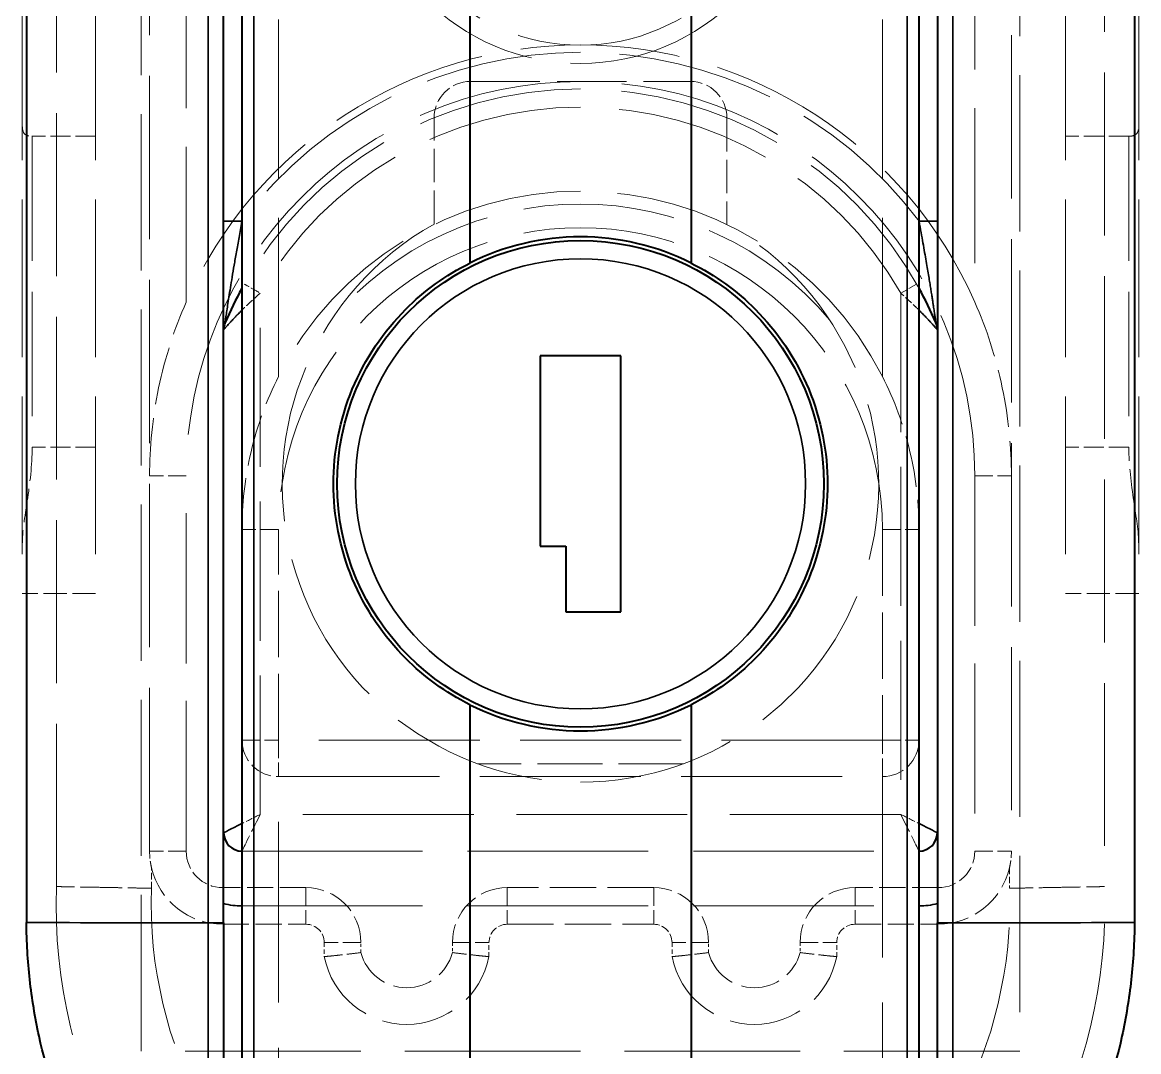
# Model space of a CAD drawing. Header units: millimetres. Extents: x 0 to 2523, y 0 to 1782.
# Drawn here: x 228.17 to 273.92, y 1430.69 to 1472.89 of the extents above; entities that cross this region are included whole.
import ezdxf

# ---------------------------------------------------------------- set-up
doc = ezdxf.new("R2010")
doc.units = ezdxf.units.MM
doc.header["$LTSCALE"] = 3
doc.linetypes.add('DASHED', pattern=[0.2067, 0.1654, -0.0413])
for name, color, linetype, lineweight in [('가려진 것(ISO)', 2, 'DASHED', 18), ('가려진 좁은 것(ISO)', 2, 'DASHED', 18), ('가시적인 것(ISO)', 3, 'Continuous', 40), ('가시적인 좁은 것(ISO)', 3, 'Continuous', 35)]:
    doc.layers.add(name, color=color, linetype=linetype, lineweight=lineweight)

msp = doc.modelspace()

# ---------------------------------------------------------------- linework, layer by layer
at = {"layer": '가려진 것(ISO)', "ltscale": 12.901145}
for p, q in [((233.0444, 1430.715), (233.0444, 1574.715)), ((269.0444, 1574.715), (269.0444, 1430.715))]:
    msp.add_line(p, q, dxfattribs=at)
at = {"layer": '가려진 것(ISO)', "ltscale": 13.453591}
for p, q in [((229.5644, 1437.457), (229.5644, 1570.9381)), ((272.5244, 1570.9381), (272.5244, 1437.457))]:
    msp.add_line(p, q, dxfattribs=at)
at = {"layer": '가려진 것(ISO)', "ltscale": 13.48312}
for p, q in [((233.3845, 1438.9126), (233.3845, 1555.965)), ((268.7044, 1555.965), (268.7044, 1438.9126))]:
    msp.add_line(p, q, dxfattribs=at)
at = {"layer": '가려진 것(ISO)', "ltscale": 13.025194}
for p, q in [((228.1694, 1554.465), (228.1694, 1449.465)), ((231.1694, 1554.465), (231.1694, 1449.465)), ((270.9194, 1554.465), (270.9194, 1449.465)), ((273.9194, 1554.465), (273.9194, 1449.465))]:
    msp.add_line(p, q, dxfattribs=at)
at = {"layer": '가려진 것(ISO)', "ltscale": 5.71399}
msp.add_line((246.5444, 1470.465), (255.5444, 1470.465), dxfattribs=at)
at = {"layer": '가려진 것(ISO)', "ltscale": 2.760872}
for p, q in [((245.0444, 1464.6163), (245.0444, 1468.965)), ((257.0444, 1468.965), (257.0444, 1464.6163))]:
    msp.add_line(p, q, dxfattribs=at)
at = {"layer": '가려진 것(ISO)', "ltscale": 10.2806}
for p, q in [((228.5713, 1468.215), (228.5713, 1455.465)), ((273.5175, 1468.215), (273.5175, 1455.465))]:
    msp.add_line(p, q, dxfattribs=at)
at = {"layer": '가려진 것(ISO)', "ltscale": 1.649416}
for p, q in [((231.1694, 1468.215), (228.5713, 1468.215)), ((273.5175, 1468.215), (270.9194, 1468.215))]:
    msp.add_line(p, q, dxfattribs=at)
at = {"layer": '가려진 것(ISO)', "ltscale": 1.904597}
for p, q in [((231.1694, 1449.465), (228.1694, 1449.465)), ((273.9194, 1449.465), (270.9194, 1449.465))]:
    msp.add_line(p, q, dxfattribs=at)
at = {"layer": '가려진 것(ISO)', "ltscale": 13.304306}
msp.add_line((238.6694, 1441.965), (263.4194, 1441.965), dxfattribs=at)
at = {"layer": '가려진 것(ISO)', "ltscale": 14.916949}
msp.add_line((237.1694, 1438.9134), (264.9194, 1438.9134), dxfattribs=at)
at = {"layer": '가려진 것(ISO)', "ltscale": 0.531622}
for p, q in [((233.4644, 1437.3871), (233.4644, 1438.2246)), ((268.6244, 1438.2246), (268.6244, 1437.3871))]:
    msp.add_line(p, q, dxfattribs=at)
at = {"layer": '가려진 것(ISO)', "ltscale": 2.164878}
for p, q in [((236.3845, 1435.9126), (239.7944, 1435.9126)), ((262.2944, 1435.9126), (265.7044, 1435.9126))]:
    msp.add_line(p, q, dxfattribs=at)
at = {"layer": '가려진 것(ISO)', "ltscale": 3.809293}
msp.add_line((248.0444, 1435.9126), (254.0444, 1435.9126), dxfattribs=at)
at = {"layer": '가려진 것(ISO)', "ltscale": 0.366845}
for p, q in [((240.5444, 1435.1626), (240.5444, 1434.5846)), ((247.2944, 1434.5846), (247.2944, 1435.1626)), ((254.7944, 1435.1626), (254.7944, 1434.5846)), ((261.5444, 1434.5846), (261.5444, 1435.1626))]:
    msp.add_line(p, q, dxfattribs=at)
at = {"layer": '가려진 것(ISO)', "ltscale": 14.513788}
msp.add_line((269.0444, 1430.715), (233.0444, 1430.715), dxfattribs=at)
at = {"layer": '가려진 것(ISO)', "ltscale": 13.027546}
msp.add_circle((251.0444, 1480.2), 9, dxfattribs=at)
at = {"layer": '가려진 것(ISO)', "ltscale": 13.164933}
msp.add_arc((251.0444, 1454.2971), 17.66, 23.78546, 156.21454, dxfattribs=at)
at = {"layer": '가려진 것(ISO)', "ltscale": 1.495845}
for centre, start, end in [((246.5444, 1468.965), 90, 180), ((255.5444, 1468.965), 0, 90)]:
    msp.add_arc(centre, 1.5, start, end, dxfattribs=at)
at = {"layer": '가려진 것(ISO)', "ltscale": 13.620934}
msp.add_arc((251.0444, 1454.2971), 15.86, 28.97339, 151.02661, dxfattribs=at)
at = {"layer": '가려진 것(ISO)', "ltscale": 12.323392}
msp.add_arc((251.0444, 1452.09), 13.875, 26.88805, 153.11195, dxfattribs=at)
at = {"layer": '가려진 것(ISO)', "ltscale": 12.955364}
msp.add_arc((251.0444, 1453.965), 12.225, 119.39302, 60.60698, dxfattribs=at)
at = {"layer": '가려진 것(ISO)', "ltscale": 1.818979}
for centre, start, end in [((238.6694, 1443.465), 180, 270), ((263.4194, 1443.465), 270, 0)]:
    msp.add_arc(centre, 1.5, start, end, dxfattribs=at)
at = {"layer": '가려진 것(ISO)', "ltscale": 2.551056}
for centre, start, end in [((236.3845, 1438.9126), 193.25787, 270), ((265.7044, 1438.9126), 270, 346.74213)]:
    msp.add_arc(centre, 3, start, end, dxfattribs=at)
at = {"layer": '가려진 것(ISO)', "ltscale": 12.361229}
msp.add_arc((251.0444, 1436.724), 21.4925, 178.04579, 1.95421, dxfattribs=at)
at = {"layer": '가려진 것(ISO)', "ltscale": 13.0382}
msp.add_arc((251.0444, 1436.724), 17.5925, 177.84, 2.16, dxfattribs=at)
at = {"layer": '가려진 것(ISO)', "ltscale": 0.747873}
for centre, start, end in [((239.7944, 1435.1626), 0, 90), ((248.0444, 1435.1626), 90, 180), ((254.0444, 1435.1626), 0, 90), ((262.2944, 1435.1626), 90, 180)]:
    msp.add_arc(centre, 0.75, start, end, dxfattribs=at)
at = {"layer": '가려진 것(ISO)', "ltscale": 6.012247}
for centre in [(243.9194, 1435.2486), (258.1694, 1435.2486)]:
    msp.add_arc(centre, 3.4397, 191.12991, 348.87009, dxfattribs=at)
at = {"layer": '가려진 것(ISO)', "ltscale": 1.041479}
for points in [[(228.1694, 1468.6169), (228.1694, 1468.6068), (228.1696, 1468.5968), (228.1737, 1468.466), (228.2043, 1468.3656), (228.34, 1468.2405), (228.4457, 1468.215), (228.5713, 1468.215)], [(273.5175, 1468.215), (273.5276, 1468.215), (273.5375, 1468.2151), (273.6684, 1468.2193), (273.7687, 1468.2499), (273.8939, 1468.3855), (273.9194, 1468.4912), (273.9194, 1468.6169)]]:
    msp.add_open_spline(points, degree=3, knots=[0.20152866, 0.20152866, 0.20152866, 0.20152866, 0.20551375, 0.20551375, 0.2557879, 0.2557879, 0.30606206, 0.30606206, 0.30606206, 0.30606206], dxfattribs=at)
at = {"layer": '가려진 것(ISO)', "ltscale": 4.766037}
for points, knots in [([(233.3845, 1454.2971), (233.3845, 1455.437), (233.5014, 1456.6804), (234.0123, 1459.1288), (234.4056, 1460.3332), (234.8845, 1461.4196)], [-1.43309057, -1.43309057, -1.43309057, -1.43309057, -1.19562768, -1.19562768, -0.95816479, -0.95816479, -0.95816479, -0.95816479]), ([(267.2044, 1461.4196), (267.6832, 1460.3332), (268.0765, 1459.1288), (268.5874, 1456.6804), (268.7044, 1455.437), (268.7044, 1454.2971)], [-0.47492577, -0.47492577, -0.47492577, -0.47492577, -0.23746289, -0.23746289, 0, 0, 0, 0])]:
    msp.add_open_spline(points, degree=3, knots=knots, dxfattribs=at)
at = {"layer": '가려진 것(ISO)', "ltscale": 0.175755}
msp.add_open_spline([(236.4194, 1460.2896), (236.4194, 1460.3057), (236.4194, 1460.331), (236.4194, 1460.3679)], degree=3, dxfattribs=at)
at = {"layer": '가려진 것(ISO)', "ltscale": 4.259145}
for points, knots in [([(237.1694, 1452.09), (237.1694, 1453.1012), (237.2864, 1454.2019), (237.7962, 1456.3595), (238.188, 1457.4155), (238.6694, 1458.3649)], [0, 0, 0, 0, 0.21288965, 0.21288965, 0.42577929, 0.42577929, 0.42577929, 0.42577929]), ([(263.4194, 1458.3649), (263.9008, 1457.4155), (264.2927, 1456.3595), (264.8025, 1454.2019), (264.9194, 1453.1012), (264.9194, 1452.09)], [0.87117261, 0.87117261, 0.87117261, 0.87117261, 1.08406226, 1.08406226, 1.2969519, 1.2969519, 1.2969519, 1.2969519])]:
    msp.add_open_spline(points, degree=3, knots=knots, dxfattribs=at)
at = {"layer": '가려진 것(ISO)', "ltscale": 2.766944}
msp.add_open_spline([(228.5713, 1455.465), (228.5713, 1454.7381), (228.4793, 1453.973), (228.2718, 1452.6114), (228.1698, 1452.0047), (228.1694, 1451.4963)], degree=3, knots=[1.22288463, 1.22288463, 1.22288463, 1.22288463, 1.3682602, 1.3682602, 1.50283407, 1.50283407, 1.50283407, 1.50283407], dxfattribs=at)
at = {"layer": '가려진 것(ISO)', "ltscale": 2.766941}
msp.add_open_spline([(273.9194, 1451.4963), (273.919, 1452.002), (273.8183, 1452.604), (273.6108, 1453.9639), (273.5175, 1454.7334), (273.5175, 1455.465)], degree=3, knots=[-0.89271233, -0.89271233, -0.89271233, -0.89271233, -0.7589759, -0.7589759, -0.61266995, -0.61266995, -0.61266995, -0.61266995], dxfattribs=at)
at = {"layer": '가려진 것(ISO)', "ltscale": 0.623988}
msp.add_open_spline([(233.3845, 1438.9126), (233.3845, 1438.7934), (233.3937, 1438.6538), (233.4139, 1438.4892), (233.424, 1438.4251), (233.4404, 1438.334), (233.4489, 1438.2933), (233.461, 1438.2386), (233.4631, 1438.2302), (233.4644, 1438.2246)], degree=3, knots=[0.062306408, 0.062306408, 0.062306408, 0.062306408, 0.086141003, 0.086141003, 0.099228248, 0.099228248, 0.111920532, 0.111920532, 0.124612816, 0.124612816, 0.124612816, 0.124612816], dxfattribs=at)
at = {"layer": '가려진 것(ISO)', "ltscale": 0.624218}
msp.add_open_spline([(268.6244, 1438.2246), (268.6251, 1438.2274), (268.6261, 1438.2315), (268.6326, 1438.26), (268.6373, 1438.2815), (268.6489, 1438.3372), (268.6564, 1438.3763), (268.6712, 1438.4656), (268.6785, 1438.5159), (268.6971, 1438.677), (268.7044, 1438.7984), (268.7044, 1438.9126)], degree=3, knots=[-0.190458105, -0.190458105, -0.190458105, -0.190458105, -0.181558654, -0.181558654, -0.172659203, -0.172659203, -0.16123742, -0.16123742, -0.149815637, -0.149815637, -0.12697207, -0.12697207, -0.12697207, -0.12697207], dxfattribs=at)
at = {"layer": '가려진 것(ISO)', "ltscale": 1.944749}
msp.add_open_spline([(231.5144, 1437.4229), (231.3118, 1437.4265), (231.1087, 1437.4301), (230.9148, 1437.4335), (230.721, 1437.437), (230.5364, 1437.4402), (230.3706, 1437.4431), (230.2049, 1437.446), (230.058, 1437.4485), (229.9374, 1437.4506), (229.8169, 1437.4526), (229.7227, 1437.4542), (229.6596, 1437.4553), (229.5965, 1437.4564), (229.5773, 1437.4567), (229.5644, 1437.457)], degree=3, knots=[0, 0, 0, 0, 0.2, 0.2, 0.2, 0.4, 0.4, 0.4, 0.6, 0.6, 0.6, 0.8, 0.8, 0.8, 1, 1, 1, 1], dxfattribs=at)
at = {"layer": '가려진 것(ISO)', "ltscale": 1.944762}
msp.add_open_spline([(233.4644, 1437.3871), (233.4516, 1437.3873), (233.4323, 1437.3877), (233.3693, 1437.3889), (233.3062, 1437.3901), (233.212, 1437.3919), (233.0914, 1437.3941), (232.9709, 1437.3964), (232.8239, 1437.3991), (232.6582, 1437.4021), (232.4924, 1437.4052), (232.3078, 1437.4086), (232.114, 1437.4121), (231.9201, 1437.4156), (231.717, 1437.4193), (231.5144, 1437.4229)], degree=3, knots=[0, 0, 0, 0, 0.2, 0.2, 0.2, 0.4, 0.4, 0.4, 0.6, 0.6, 0.6, 0.8, 0.8, 0.8, 1, 1, 1, 1], dxfattribs=at)
at = {"layer": '가려진 것(ISO)', "ltscale": 1.944767}
msp.add_open_spline([(268.6244, 1437.3871), (268.6375, 1437.3874), (268.657, 1437.3877), (268.7203, 1437.3889), (268.7836, 1437.3901), (268.8776, 1437.3919), (268.9972, 1437.3941), (269.1168, 1437.3963), (269.2617, 1437.399), (269.4262, 1437.4021), (269.5906, 1437.4051), (269.7747, 1437.4085), (269.9692, 1437.412), (270.1638, 1437.4155), (270.3688, 1437.4192), (270.5744, 1437.4229)], degree=3, knots=[0, 0, 0, 0, 0.2, 0.2, 0.2, 0.4, 0.4, 0.4, 0.6, 0.6, 0.6, 0.8, 0.8, 0.8, 1, 1, 1, 1], dxfattribs=at)
at = {"layer": '가려진 것(ISO)', "ltscale": 1.944754}
msp.add_open_spline([(270.5744, 1437.4229), (270.78, 1437.4266), (270.985, 1437.4302), (271.1796, 1437.4336), (271.3741, 1437.4371), (271.5582, 1437.4403), (271.7227, 1437.4431), (271.8871, 1437.446), (272.032, 1437.4485), (272.1516, 1437.4506), (272.2712, 1437.4526), (272.3652, 1437.4542), (272.4285, 1437.4553), (272.4918, 1437.4564), (272.5114, 1437.4567), (272.5244, 1437.457)], degree=3, knots=[0, 0, 0, 0, 0.2, 0.2, 0.2, 0.4, 0.4, 0.4, 0.6, 0.6, 0.6, 0.8, 0.8, 0.8, 1, 1, 1, 1], dxfattribs=at)
at = {"layer": '가려진 것(ISO)', "ltscale": 1.500681}
for points in [[(240.5444, 1434.5846), (240.5542, 1434.5856), (240.5689, 1434.587), (240.617, 1434.5918), (240.6651, 1434.5965), (240.737, 1434.6036), (240.8291, 1434.613), (240.9212, 1434.6224), (241.0334, 1434.634), (241.1611, 1434.6477), (241.2887, 1434.6615), (241.432, 1434.6774), (241.5819, 1434.6949), (241.7318, 1434.7124), (241.8883, 1434.7315), (242.0444, 1434.7518)], [(247.2944, 1434.5846), (247.2846, 1434.5856), (247.27, 1434.587), (247.2218, 1434.5918), (247.1737, 1434.5965), (247.1018, 1434.6036), (247.0097, 1434.613), (246.9176, 1434.6224), (246.8054, 1434.634), (246.6778, 1434.6477), (246.5501, 1434.6615), (246.4069, 1434.6774), (246.257, 1434.6949), (246.107, 1434.7124), (245.9505, 1434.7315), (245.7944, 1434.7518)], [(254.7944, 1434.5846), (254.8042, 1434.5856), (254.8189, 1434.587), (254.867, 1434.5918), (254.9151, 1434.5965), (254.987, 1434.6036), (255.0791, 1434.613), (255.1712, 1434.6224), (255.2834, 1434.634), (255.4111, 1434.6477), (255.5387, 1434.6615), (255.682, 1434.6774), (255.8319, 1434.6949), (255.9818, 1434.7124), (256.1383, 1434.7315), (256.2944, 1434.7518)], [(261.5444, 1434.5846), (261.5346, 1434.5856), (261.52, 1434.587), (261.4718, 1434.5918), (261.4237, 1434.5965), (261.3518, 1434.6036), (261.2597, 1434.613), (261.1676, 1434.6224), (261.0554, 1434.634), (260.9278, 1434.6477), (260.8001, 1434.6615), (260.6569, 1434.6774), (260.507, 1434.6949), (260.357, 1434.7124), (260.2005, 1434.7315), (260.0444, 1434.7518)]]:
    msp.add_open_spline(points, degree=3, knots=[0, 0, 0, 0, 0.2, 0.2, 0.2, 0.4, 0.4, 0.4, 0.6, 0.6, 0.6, 0.8, 0.8, 0.8, 1, 1, 1, 1], dxfattribs=at)
at = {"layer": '가려진 좁은 것(ISO)', "ltscale": 13.116171}
for p, q in [((238.6694, 1458.3649), (238.6694, 1555.965)), ((263.4194, 1458.3649), (263.4194, 1555.965))]:
    msp.add_line(p, q, dxfattribs=at)
at = {"layer": '가려진 좁은 것(ISO)', "ltscale": 12.81653}
for p, q in [((234.8845, 1461.4196), (234.8845, 1548.8425)), ((267.2044, 1548.8425), (267.2044, 1461.4196))]:
    msp.add_line(p, q, dxfattribs=at)
at = {"layer": '가려진 좁은 것(ISO)', "ltscale": 11.487453}
for p, q in [((237.9194, 1440.4134), (237.9194, 1461.7835)), ((264.1694, 1461.7835), (264.1694, 1440.4134))]:
    msp.add_line(p, q, dxfattribs=at)
at = {"layer": '가려진 좁은 것(ISO)', "ltscale": 0.747873}
msp.add_line((264.8209, 1462.1551), (264.1694, 1461.7835), dxfattribs=at)
at = {"layer": '가려진 좁은 것(ISO)', "ltscale": 1.649416}
for p, q in [((231.1694, 1455.465), (228.5713, 1455.465)), ((273.5175, 1455.465), (270.9194, 1455.465))]:
    msp.add_line(p, q, dxfattribs=at)
at = {"layer": '가려진 좁은 것(ISO)', "ltscale": 1.495845}
for p, q in [((234.8845, 1454.2971), (233.3845, 1454.2971)), ((267.2044, 1454.2971), (268.7044, 1454.2971)), ((238.6694, 1452.09), (237.1694, 1452.09)), ((263.4194, 1452.09), (264.9194, 1452.09)), ((237.1694, 1443.465), (238.6694, 1443.465)), ((238.6694, 1443.465), (238.6694, 1441.965)), ((263.4194, 1443.465), (264.9194, 1443.465)), ((263.4194, 1441.965), (263.4194, 1443.465)), ((234.8845, 1438.9126), (233.3845, 1438.9126)), ((267.2044, 1438.9126), (268.7044, 1438.9126)), ((236.3845, 1437.4126), (236.3845, 1435.9126)), ((239.7944, 1437.4126), (239.7944, 1435.9126)), ((248.0444, 1437.4126), (248.0444, 1435.9126)), ((254.0444, 1437.4126), (254.0444, 1435.9126)), ((262.2944, 1437.4126), (262.2944, 1435.9126)), ((265.7044, 1437.4126), (265.7044, 1435.9126)), ((242.0444, 1435.1626), (240.5444, 1435.1626)), ((245.7944, 1435.1626), (247.2944, 1435.1626)), ((256.2944, 1435.1626), (254.7944, 1435.1626)), ((260.0444, 1435.1626), (261.5444, 1435.1626))]:
    msp.add_line(p, q, dxfattribs=at)
at = {"layer": '가려진 좁은 것(ISO)', "ltscale": 12.404889}
for p, q in [((234.8845, 1438.9126), (234.8845, 1454.2971)), ((267.2044, 1454.2971), (267.2044, 1438.9126))]:
    msp.add_line(p, q, dxfattribs=at)
at = {"layer": '가려진 좁은 것(ISO)', "ltscale": 5.475903}
for p, q in [((238.6694, 1443.465), (238.6694, 1452.09)), ((263.4194, 1452.09), (263.4194, 1443.465))]:
    msp.add_line(p, q, dxfattribs=at)
at = {"layer": '가려진 좁은 것(ISO)', "ltscale": 13.304306}
msp.add_line((263.4194, 1443.465), (238.6694, 1443.465), dxfattribs=at)
at = {"layer": '가려진 좁은 것(ISO)', "ltscale": 5.362562}
msp.add_line((255.2677, 1442.4926), (246.8212, 1442.4926), dxfattribs=at)
at = {"layer": '가려진 좁은 것(ISO)', "ltscale": 14.937107}
for p, q in [((238.6694, 1423.44), (238.6694, 1441.965)), ((263.4194, 1441.965), (263.4194, 1423.44))]:
    msp.add_line(p, q, dxfattribs=at)
at = {"layer": '가려진 좁은 것(ISO)', "ltscale": 14.110627}
msp.add_line((264.1694, 1440.4134), (237.9194, 1440.4134), dxfattribs=at)
at = {"layer": '가려진 좁은 것(ISO)', "ltscale": 2.164878}
for p, q in [((239.7944, 1437.4126), (236.3845, 1437.4126)), ((265.7044, 1437.4126), (262.2944, 1437.4126))]:
    msp.add_line(p, q, dxfattribs=at)
at = {"layer": '가려진 좁은 것(ISO)', "ltscale": 3.809293}
msp.add_line((254.0444, 1437.4126), (248.0444, 1437.4126), dxfattribs=at)
at = {"layer": '가려진 좁은 것(ISO)', "ltscale": 14.916949}
msp.add_line((237.1694, 1436.6634), (264.9194, 1436.6634), dxfattribs=at)
at = {"layer": '가려진 좁은 것(ISO)', "ltscale": 0.260688}
for p, q in [((242.0444, 1434.7518), (242.0444, 1435.1626)), ((245.7944, 1435.1626), (245.7944, 1434.7518)), ((256.2944, 1434.7518), (256.2944, 1435.1626)), ((260.0444, 1435.1626), (260.0444, 1434.7518))]:
    msp.add_line(p, q, dxfattribs=at)
at = {"layer": '가려진 좁은 것(ISO)', "ltscale": 13.932237}
msp.add_circle((251.0444, 1480.2), 8.25, dxfattribs=at)
at = {"layer": '가려진 좁은 것(ISO)', "ltscale": 12.962598}
msp.add_arc((251.0444, 1454.2971), 17.36, 36.94116, 143.05884, dxfattribs=at)
at = {"layer": '가려진 좁은 것(ISO)', "ltscale": 13.645111}
msp.add_arc((251.0444, 1454.2971), 16.16, 0, 180, dxfattribs=at)
at = {"layer": '가려진 좁은 것(ISO)', "ltscale": 12.822332}
msp.add_arc((251.0444, 1454.2971), 15.11, 29.69988, 150.30012, dxfattribs=at)
at = {"layer": '가려진 좁은 것(ISO)', "ltscale": 12.506118}
msp.add_arc((251.0444, 1452.09), 13.3474, 40.06523, 139.93477, dxfattribs=at)
at = {"layer": '가려진 좁은 것(ISO)', "ltscale": 12.539013}
msp.add_arc((251.0444, 1452.09), 12.375, 0, 180, dxfattribs=at)
at = {"layer": '가려진 좁은 것(ISO)', "ltscale": 1.495845}
for centre, start, end in [((236.3845, 1438.9126), 180, 270), ((265.7044, 1438.9126), 270, 0)]:
    msp.add_arc(centre, 1.5, start, end, dxfattribs=at)
at = {"layer": '가려진 좁은 것(ISO)', "ltscale": 2.243818}
for centre, start, end in [((239.7944, 1435.1626), 0, 90), ((248.0444, 1435.1626), 90, 180), ((254.0444, 1435.1626), 0, 90), ((262.2944, 1435.1626), 90, 180)]:
    msp.add_arc(centre, 2.25, start, end, dxfattribs=at)
at = {"layer": '가려진 좁은 것(ISO)', "ltscale": 3.230887}
for centre in [(243.9194, 1435.2486), (258.1694, 1435.2486)]:
    msp.add_arc(centre, 1.9397, 194.83941, 345.16059, dxfattribs=at)
at = {"layer": '가려진 좁은 것(ISO)', "ltscale": 0.747873}
msp.add_ellipse((237.9194, 1461.7835), major_axis=(-0.6515, 0.3716), ratio=0.00001, start_param=4.7983825, end_param=6.4527165, dxfattribs=at)
at = {"layer": '가려진 좁은 것(ISO)', "ltscale": 1.585355}
msp.add_ellipse((237.9194, 1440.4134), major_axis=(0.75, 1.5001), ratio=0.00001, start_param=1.5705176, end_param=3.1409547, dxfattribs=at)
at = {"layer": '가려진 좁은 것(ISO)', "ltscale": 0.552545}
msp.add_ellipse((237.9196, 1440.4134), major_axis=(1.5001, 0.7501), ratio=0.00001, start_param=1.5708865, end_param=2.0944419, dxfattribs=at)
at = {"layer": '가려진 좁은 것(ISO)', "ltscale": 0.552546}
msp.add_ellipse((264.1694, 1440.4134), major_axis=(1.5001, -0.75), ratio=0.00001, start_param=4.7122038, end_param=5.2357318, dxfattribs=at)
at = {"layer": '가려진 좁은 것(ISO)', "ltscale": 1.585354}
msp.add_ellipse((264.1693, 1440.4135), major_axis=(0.7501, -1.5001), ratio=0.00001, start_param=4.7124793, end_param=6.2831502, dxfattribs=at)
at = {"layer": '가려진 좁은 것(ISO)', "ltscale": 0.667668}
for points, knots in [([(237.9194, 1461.7835), (237.8452, 1461.7184), (237.7746, 1461.6554), (237.7081, 1461.5952), (237.6416, 1461.5349), (237.5792, 1461.4773), (237.5201, 1461.422), (237.4609, 1461.3667), (237.4051, 1461.3137), (237.3523, 1461.2629), (237.2996, 1461.2121), (237.2498, 1461.1636), (237.2029, 1461.1171), (237.1916, 1461.106), (237.1804, 1461.0949), (237.1694, 1461.084)], [0, 0, 0, 0, 0.06666667, 0.06666667, 0.06666667, 0.13333333, 0.13333333, 0.13333333, 0.2, 0.2, 0.2, 0.26666667, 0.26666667, 0.26666667, 0.28273068, 0.28273068, 0.28273068, 0.28273068]), ([(264.9194, 1461.084), (264.8822, 1461.1209), (264.8431, 1461.1594), (264.802, 1461.1995), (264.7448, 1461.2552), (264.6837, 1461.3138), (264.6182, 1461.3756), (264.5528, 1461.4373), (264.483, 1461.5021), (264.4082, 1461.5702), (264.3334, 1461.6383), (264.2536, 1461.7096), (264.1694, 1461.7835)], [0.75201209, 0.75201209, 0.75201209, 0.75201209, 0.8, 0.8, 0.8, 0.86666667, 0.86666667, 0.86666667, 0.93333333, 0.93333333, 0.93333333, 1, 1, 1, 1])]:
    msp.add_open_spline(points, degree=3, knots=knots, dxfattribs=at)
at = {"layer": '가시적인 것(ISO)'}
for p, q in [((246.5099, 1568.3144), (246.5099, 1463.0178)), ((255.5789, 1568.3142), (255.5789, 1463.0178)), ((228.3382, 1567.012), (228.3382, 1435.9811)), ((273.7506, 1567.012), (273.7506, 1435.9811)), ((236.4194, 1435.9696), (236.4194, 1555.965)), ((237.1694, 1555.965), (237.1694, 1423.44)), ((264.9194, 1423.4396), (264.9194, 1555.9651)), ((265.6694, 1555.965), (265.6694, 1435.9717)), ((249.3944, 1459.215), (249.3944, 1451.415)), ((252.6944, 1459.215), (249.3944, 1459.215)), ((252.6944, 1448.715), (252.6944, 1459.215)), ((249.3944, 1451.415), (250.4444, 1451.415)), ((250.4444, 1451.415), (250.4444, 1448.715)), ((250.4444, 1448.715), (252.6944, 1448.715)), ((246.5099, 1444.9121), (246.5097, 1411.0906)), ((255.5789, 1444.9121), (255.5788, 1411.0909)), ((236.4194, 1435.9696), (236.4194, 1420.2032)), ((265.6694, 1420.2032), (265.6694, 1435.9717))]:
    msp.add_line(p, q, dxfattribs=at)
msp.add_circle((251.0444, 1453.965), 9.975, dxfattribs=at)
for centre, radius, start, end in [((251.0444, 1453.965), 10.125, 63.39417, 116.60583), ((251.0444, 1454.2971), 15.86, 151.02661, 156.67427), ((251.0444, 1454.2971), 15.86, 23.32573, 28.97339), ((237.1694, 1460.2801), 0.75, 158.65078, 180), ((264.9194, 1460.2801), 0.75, 0, 23.32573), ((251.0444, 1453.965), 10.125, 243.39417, 296.60583), ((237.1694, 1439.6634), 0.75, 180, 270), ((264.9194, 1439.6634), 0.75, 270, 0)]:
    msp.add_arc(centre, radius, start, end, dxfattribs=at)
for points, knots in [([(246.5099, 1444.9121), (245.5191, 1445.4084), (244.6218, 1446.0686), (242.9894, 1447.7011), (242.2112, 1448.8355), (241.1761, 1451.3281), (240.9194, 1452.6869), (240.9194, 1453.965), (240.9194, 1455.243), (241.1761, 1456.6018), (242.2112, 1459.0944), (242.9894, 1460.2288), (244.6218, 1461.8613), (245.5191, 1462.5215), (246.5099, 1463.0178)], [-0.7215184, -0.7215184, -0.7215184, -0.7215184, -0.5112141, -0.5112141, -0.255607, -0.255607, 0, 0, 0, 0.255607, 0.255607, 0.5112141, 0.5112141, 0.7215184, 0.7215184, 0.7215184, 0.7215184]), ([(255.5789, 1463.0178), (256.5697, 1462.5215), (257.467, 1461.8613), (259.0995, 1460.2288), (259.8776, 1459.0944), (260.9127, 1456.6018), (261.1694, 1455.243), (261.1694, 1452.6869), (260.9127, 1451.3281), (259.8776, 1448.8355), (259.0995, 1447.7011), (257.467, 1446.0686), (256.5697, 1445.4084), (255.5789, 1444.9121)], [1.3231563, 1.3231563, 1.3231563, 1.3231563, 1.5334605, 1.5334605, 1.7890676, 1.7890676, 2.0446746, 2.0446746, 2.3002817, 2.3002817, 2.5558887, 2.5558887, 2.766193, 2.766193, 2.766193, 2.766193]), ([(235.787, 1419.3456), (234.6279, 1420.3963), (233.5801, 1421.5643), (231.7416, 1424.0975), (230.9561, 1425.4554), (229.6772, 1428.3117), (229.1875, 1429.8013), (228.6891, 1432.093), (228.5626, 1432.865), (228.39, 1434.4186), (228.3438, 1435.1999), (228.3382, 1435.9811)], [-1.2522093, -1.2522093, -1.2522093, -1.2522093, -0.9389682, -0.9389682, -0.6257615, -0.6257615, -0.3126285, -0.3126285, -0.1562493, -0.1562493, -0.000001, -0.000001, -0.000001, -0.000001]), ([(273.7506, 1435.9811), (273.745, 1435.1998), (273.6988, 1434.4183), (273.5262, 1432.8644), (273.3996, 1432.0923), (272.901, 1429.8001), (272.4111, 1428.3102), (271.132, 1425.4541), (270.3466, 1424.0964), (268.5084, 1421.5638), (267.4607, 1420.3961), (266.3018, 1419.3456)], [-1.2507899, -1.2507899, -1.2507899, -1.2507899, -1.0946869, -1.0946869, -0.9384539, -0.9384539, -0.625614, -0.625614, -0.3128247, -0.3128247, -0.0000009, -0.0000009, -0.0000009, -0.0000009])]:
    msp.add_open_spline(points, degree=3, knots=knots, dxfattribs=at)
for points in [[(236.4807, 1460.577), (236.4773, 1460.5691), (236.474, 1460.5611), (236.4709, 1460.5531)], [(236.4807, 1460.577), (236.4807, 1460.577), (236.4807, 1460.577), (236.4807, 1460.577)]]:
    msp.add_open_spline(points, degree=3, dxfattribs=at)
at = {"layer": '가시적인 좁은 것(ISO)'}
for p, q in [((235.787, 1435.9696), (235.787, 1555.965)), ((237.6566, 1555.965), (237.6566, 1423.44)), ((264.4323, 1423.4407), (264.4345, 1555.9646)), ((266.3018, 1555.965), (266.3018, 1435.9696)), ((237.1694, 1464.7304), (236.4194, 1464.7304)), ((264.9194, 1464.7304), (265.6694, 1464.7304)), ((235.787, 1435.9696), (235.787, 1419.3456)), ((236.4194, 1435.9696), (235.787, 1435.9696)), ((266.3018, 1419.3456), (266.3018, 1435.9696))]:
    msp.add_line(p, q, dxfattribs=at)
msp.add_circle((251.0444, 1453.965), 9.225, dxfattribs=at)
for centre, start, end in [((237.1694, 1439.6634), 255.52249, 270), ((264.9194, 1439.6634), 270, 284.47751)]:
    msp.add_arc(centre, 3, start, end, dxfattribs=at)
for centre, major_axis, ratio, start_param, end_param in [((237.9196, 1440.4134), (1.5001, 0.7501), 0.00001, 2.0944419, 3.1415575), ((264.1694, 1440.4134), (1.5001, -0.75), 0.00001, 5.2357318, 6.2827343), ((251.0444, 1436.0748), (-37.6349, -0.0075), 0.0029709, 0.9231277, 1.1533723), ((266.1194, 1435.9717), (-0.45, 0), 0.0050933, 6.2831833, 8.2714039), ((251.0444, 1436.0748), (-37.6349, 0.0075), 0.0029709, 1.9882204, 2.2184649)]:
    msp.add_ellipse(centre, major_axis=major_axis, ratio=ratio, start_param=start_param, end_param=end_param, dxfattribs=at)
for points, knots in [([(236.4807, 1460.577), (236.4807, 1460.577), (236.4828, 1460.5927), (236.4876, 1460.6256), (236.4924, 1460.6584), (236.4994, 1460.7087), (236.5085, 1460.772), (236.5175, 1460.8353), (236.5286, 1460.9116), (236.5414, 1460.998), (236.5541, 1461.0844), (236.5685, 1461.1809), (236.5843, 1461.2855), (236.6002, 1461.3902), (236.6175, 1461.503), (236.6363, 1461.6235), (236.6551, 1461.744), (236.6754, 1461.8721), (236.6973, 1462.0084), (236.7193, 1462.1447), (236.7429, 1462.2893), (236.7683, 1462.4426), (236.7938, 1462.5959), (236.821, 1462.758), (236.8502, 1462.9291), (236.8794, 1463.1002), (236.9106, 1463.2803), (236.9438, 1463.47), (236.977, 1463.6597), (237.0123, 1463.8588), (237.0499, 1464.0688), (237.0875, 1464.2787), (237.1273, 1464.4994), (237.1694, 1464.7304)], [0.00005264, 0.00005264, 0.00005264, 0.00005264, 0.09090909, 0.09090909, 0.09090909, 0.18181818, 0.18181818, 0.18181818, 0.27272727, 0.27272727, 0.27272727, 0.36363636, 0.36363636, 0.36363636, 0.45454545, 0.45454545, 0.45454545, 0.54545455, 0.54545455, 0.54545455, 0.63636364, 0.63636364, 0.63636364, 0.72727273, 0.72727273, 0.72727273, 0.81818182, 0.81818182, 0.81818182, 0.90909091, 0.90909091, 0.90909091, 1, 1, 1, 1]), ([(264.9194, 1464.7304), (264.9485, 1464.5707), (264.9763, 1464.4169), (265.0029, 1464.2695), (265.0294, 1464.1221), (265.0547, 1463.9811), (265.0789, 1463.8449), (265.1031, 1463.7087), (265.1263, 1463.5772), (265.1484, 1463.4509), (265.1705, 1463.3246), (265.1915, 1463.2035), (265.2113, 1463.0884), (265.2311, 1462.9733), (265.2497, 1462.8642), (265.2672, 1462.761), (265.2846, 1462.6579), (265.3009, 1462.5606), (265.3162, 1462.4686), (265.3315, 1462.3766), (265.3457, 1462.2899), (265.3592, 1462.2078), (265.3726, 1462.1257), (265.3851, 1462.0483), (265.3968, 1461.9751), (265.4086, 1461.9018), (265.4196, 1461.8328), (265.4299, 1461.7675), (265.4402, 1461.7021), (265.4499, 1461.6405), (265.459, 1461.5822), (265.468, 1461.5239), (265.4765, 1461.4688), (265.4845, 1461.4167), (265.4925, 1461.3646), (265.5, 1461.3155), (265.507, 1461.2692), (265.514, 1461.2229), (265.5205, 1461.1794), (265.5266, 1461.1387), (265.5327, 1461.0979), (265.5383, 1461.0599), (265.5436, 1461.0246), (265.5488, 1460.9894), (265.5535, 1460.9569), (265.558, 1460.9265), (265.5624, 1460.8962), (265.5665, 1460.868), (265.5704, 1460.841), (265.5743, 1460.8141), (265.578, 1460.7883), (265.5815, 1460.7639), (265.585, 1460.7396), (265.5883, 1460.7167), (265.5913, 1460.6955), (265.5943, 1460.6744), (265.5971, 1460.6549), (265.5995, 1460.6378), (265.602, 1460.6207), (265.6041, 1460.6058), (265.6056, 1460.5949), (265.6071, 1460.584), (265.6081, 1460.577), (265.6081, 1460.577)], [0, 0, 0, 0, 0.047619, 0.047619, 0.047619, 0.0952381, 0.0952381, 0.0952381, 0.1428571, 0.1428571, 0.1428571, 0.1904762, 0.1904762, 0.1904762, 0.2380952, 0.2380952, 0.2380952, 0.2857143, 0.2857143, 0.2857143, 0.3333333, 0.3333333, 0.3333333, 0.3809524, 0.3809524, 0.3809524, 0.4285714, 0.4285714, 0.4285714, 0.4761905, 0.4761905, 0.4761905, 0.5238095, 0.5238095, 0.5238095, 0.5714286, 0.5714286, 0.5714286, 0.6190476, 0.6190476, 0.6190476, 0.6666667, 0.6666667, 0.6666667, 0.7142857, 0.7142857, 0.7142857, 0.7619048, 0.7619048, 0.7619048, 0.8095238, 0.8095238, 0.8095238, 0.8571429, 0.8571429, 0.8571429, 0.9047619, 0.9047619, 0.9047619, 0.952381, 0.952381, 0.952381, 1, 1, 1, 1]), ([(237.1694, 1461.084), (237.1348, 1461.0495), (237.1017, 1461.0163), (237.0701, 1460.9842), (237.0284, 1460.942), (236.9893, 1460.9019), (236.9526, 1460.8639), (236.9159, 1460.8258), (236.8815, 1460.7898), (236.8493, 1460.7558), (236.8171, 1460.7217), (236.7871, 1460.6896), (236.7588, 1460.6592), (236.7306, 1460.6288), (236.7043, 1460.6002), (236.6795, 1460.573), (236.6548, 1460.5459), (236.6316, 1460.5204), (236.61, 1460.4964), (236.5884, 1460.4724), (236.5683, 1460.4499), (236.5499, 1460.4291), (236.5314, 1460.4083), (236.5146, 1460.3892), (236.4995, 1460.3721), (236.4844, 1460.3549), (236.4711, 1460.3397), (236.4596, 1460.3264), (236.4481, 1460.3132), (236.4383, 1460.3019), (236.4311, 1460.2936), (236.4239, 1460.2854), (236.4194, 1460.28), (236.4194, 1460.2801)], [0.28273068, 0.28273068, 0.28273068, 0.28273068, 0.33333333, 0.33333333, 0.33333333, 0.4, 0.4, 0.4, 0.46666667, 0.46666667, 0.46666667, 0.53333333, 0.53333333, 0.53333333, 0.6, 0.6, 0.6, 0.66666667, 0.66666667, 0.66666667, 0.73333333, 0.73333333, 0.73333333, 0.8, 0.8, 0.8, 0.86666667, 0.86666667, 0.86666667, 0.93333333, 0.93333333, 0.93333333, 1, 1, 1, 1]), ([(265.6694, 1460.2801), (265.6694, 1460.28), (265.6675, 1460.2823), (265.664, 1460.2863), (265.6605, 1460.2904), (265.6554, 1460.2963), (265.6487, 1460.304), (265.642, 1460.3117), (265.6338, 1460.3212), (265.6241, 1460.3324), (265.6144, 1460.3435), (265.6032, 1460.3563), (265.5902, 1460.371), (265.5773, 1460.3858), (265.5624, 1460.4027), (265.5453, 1460.422), (265.5282, 1460.4413), (265.5088, 1460.4631), (265.4868, 1460.4875), (265.4648, 1460.512), (265.4402, 1460.5392), (265.4131, 1460.5689), (265.386, 1460.5986), (265.3565, 1460.6307), (265.3244, 1460.6652), (265.2924, 1460.6996), (265.258, 1460.7364), (265.2208, 1460.7755), (265.1836, 1460.8147), (265.1438, 1460.8563), (265.1008, 1460.9005), (265.0578, 1460.9447), (265.0117, 1460.9917), (264.962, 1461.0414), (264.9481, 1461.0554), (264.9339, 1461.0696), (264.9194, 1461.084)], [0, 0, 0, 0, 0.06666667, 0.06666667, 0.06666667, 0.13333333, 0.13333333, 0.13333333, 0.2, 0.2, 0.2, 0.26666667, 0.26666667, 0.26666667, 0.33333333, 0.33333333, 0.33333333, 0.4, 0.4, 0.4, 0.46666667, 0.46666667, 0.46666667, 0.53333333, 0.53333333, 0.53333333, 0.6, 0.6, 0.6, 0.66666667, 0.66666667, 0.66666667, 0.73333333, 0.73333333, 0.73333333, 0.75201209, 0.75201209, 0.75201209, 0.75201209])]:
    msp.add_open_spline(points, degree=3, knots=knots, dxfattribs=at)

doc.saveas('drawing.dxf')
